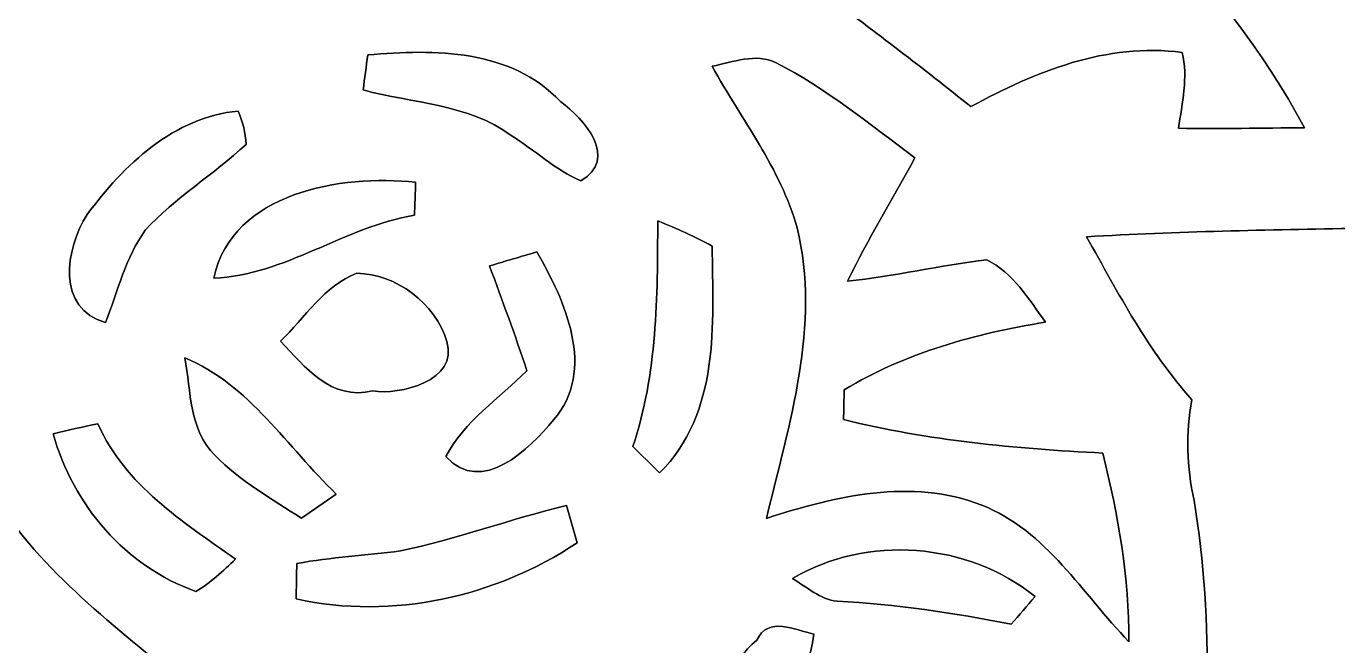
# Model space of a CAD drawing. Header units: centimetres. Extents: x -16.8 to 16.8, y -16.7 to 16.7.
# Drawn here: x 6.5 to 12, y 5.69 to 8.28 of the extents above; entities that cross this region are included whole.
import ezdxf

# ---------------------------------------------------------------- set-up
doc = ezdxf.new("R2010")
doc.units = ezdxf.units.CM
doc.header["$MEASUREMENT"] = 0
doc.layers.add('Layer 1', color=7, linetype='Continuous')

msp = doc.modelspace()

# ---------------------------------------------------------------- linework, layer by layer
at = {"layer": 'Layer 1', "color": 7}
for points, knots in [([(-16.77458, 16.66875), (-16.77458, 16.66875), (16.77458, 16.66875), (16.77458, 16.66875), (16.77458, 16.66875), (16.77458, 16.66875), (16.77458, -16.66875), (16.77458, -16.66875), (16.77458, -16.66875), (16.77458, -16.66875), (-16.77458, -16.66875), (-16.77458, -16.66875), (-16.77458, -16.66875), (-16.77458, -16.66875), (-16.77458, 16.66875), (-16.77458, 16.66875), (-16.77458, 16.66875), (-16.77458, 16.66875), (-16.77458, 16.66875), (-16.77458, 16.66875)], [0, 0, 0, 0, 0.1666667, 0.1666667, 0.1666667, 0.1666667, 0.3333333, 0.3333333, 0.3333333, 0.3333333, 0.5, 0.5, 0.5, 0.5, 0.6666667, 0.6666667, 0.6666667, 0.6666667, 1, 1, 1, 1]), ([(7.45243, 12.198), (7.2831, 11.93553), (7.17938, 11.63567), (7.0933, 11.33757), (7.0933, 11.33757), (7.11694, 11.00526), (7.21431, 10.6807), (7.25911, 10.34944), (7.25911, 10.34944), (6.96595, 10.23232), (6.6548, 10.16741), (6.36587, 10.0397), (6.36587, 10.0397), (5.73052, 9.77089), (5.13962, 9.38424), (4.67184, 8.87483), (4.67184, 8.87483), (4.18888, 8.32979), (3.79801, 7.69232), (3.60186, 6.98676), (3.60186, 6.98676), (3.16618, 5.50792), (3.55177, 3.82129), (4.57906, 2.6737), (4.57906, 2.6737), (5.15161, 2.032), (5.90056, 1.55222), (6.71618, 1.28235), (6.71618, 1.28235), (8.11354, 0.82868), (9.71938, 1.07386), (10.91988, 1.92088), (10.91988, 1.92088), (12.06077, 2.71321), (12.83123, 4.02484), (12.92154, 5.41655), (12.92154, 5.41655), (12.95435, 6.79238), (12.44071, 8.21619), (11.40777, 9.15035), (11.40777, 9.15035), (10.69975, 9.84356), (9.74725, 10.23973), (8.77429, 10.37167), (8.77429, 10.37167), (8.80004, 10.68035), (8.85896, 10.98479), (8.88471, 11.29347), (8.88471, 11.29347), (8.89706, 11.39261), (8.82297, 11.47127), (8.78769, 11.55735), (8.78769, 11.55735), (8.68962, 11.79512), (8.6166, 12.05336), (8.43915, 12.24774), (8.43915, 12.24774), (8.14987, 12.44812), (7.70467, 12.46717), (7.45243, 12.198), (7.45243, 12.198), (7.45243, 12.198), (7.45243, 12.198), (7.45243, 12.198)], [0, 0, 0, 0, 0.0588235, 0.0588235, 0.0588235, 0.0588235, 0.1176471, 0.1176471, 0.1176471, 0.1176471, 0.1764706, 0.1764706, 0.1764706, 0.1764706, 0.2352941, 0.2352941, 0.2352941, 0.2352941, 0.2941176, 0.2941176, 0.2941176, 0.2941176, 0.3529412, 0.3529412, 0.3529412, 0.3529412, 0.4117647, 0.4117647, 0.4117647, 0.4117647, 0.4705882, 0.4705882, 0.4705882, 0.4705882, 0.5294118, 0.5294118, 0.5294118, 0.5294118, 0.5882353, 0.5882353, 0.5882353, 0.5882353, 0.6470588, 0.6470588, 0.6470588, 0.6470588, 0.7058824, 0.7058824, 0.7058824, 0.7058824, 0.7647059, 0.7647059, 0.7647059, 0.7647059, 0.8235294, 0.8235294, 0.8235294, 0.8235294, 0.8823529, 0.8823529, 0.8823529, 0.8823529, 1, 1, 1, 1]), ([(4.48451, 7.86765), (5.22781, 9.19515), (6.75569, 9.96068), (8.25253, 9.94974), (8.25253, 9.94974), (9.69045, 9.8933), (11.15977, 9.14964), (11.86074, 7.85848), (11.86074, 7.85848), (11.68329, 7.85707), (11.50867, 7.85319), (11.33263, 7.85601), (11.33263, 7.85601), (11.34639, 7.96114), (11.37356, 8.06873), (11.3478, 8.17386), (11.3478, 8.17386), (11.02854, 8.21549), (10.73397, 8.09378), (10.46162, 7.94667), (10.46162, 7.94667), (10.26442, 8.10577), (10.06228, 8.25853), (9.85943, 8.40987), (9.85943, 8.40987), (9.98008, 8.57779), (10.12049, 8.73654), (10.19563, 8.93198), (10.19563, 8.93198), (9.85908, 9.01947), (9.60367, 8.77111), (9.32392, 8.64482), (9.32392, 8.64482), (9.09637, 8.65928), (8.88294, 8.76617), (8.65434, 8.78099), (8.65434, 8.78099), (7.95937, 8.90905), (7.2577, 8.74148), (6.60224, 8.51288), (6.60224, 8.51288), (6.55214, 8.82262), (6.40891, 9.14012), (6.12457, 9.29746), (6.12457, 9.29746), (6.08647, 9.16446), (6.05472, 9.0297), (6.03814, 8.89212), (6.03814, 8.89212), (5.99017, 8.64835), (6.08753, 8.41304), (6.12069, 8.17492), (6.12069, 8.17492), (6.06178, 8.14211), (5.9436, 8.07614), (5.88433, 8.04298), (5.88433, 8.04298), (5.75698, 8.09731), (5.62645, 8.14599), (5.49416, 8.1855), (5.49416, 8.1855), (5.48605, 8.07402), (5.48816, 7.95867), (5.48322, 7.84648), (5.48322, 7.84648), (5.14985, 7.84895), (4.81683, 7.8486), (4.48451, 7.86765)], [0, 0, 0, 0, 0.0555556, 0.0555556, 0.0555556, 0.0555556, 0.1111111, 0.1111111, 0.1111111, 0.1111111, 0.1666667, 0.1666667, 0.1666667, 0.1666667, 0.2222222, 0.2222222, 0.2222222, 0.2222222, 0.2777778, 0.2777778, 0.2777778, 0.2777778, 0.3333333, 0.3333333, 0.3333333, 0.3333333, 0.3888889, 0.3888889, 0.3888889, 0.3888889, 0.4444444, 0.4444444, 0.4444444, 0.4444444, 0.5, 0.5, 0.5, 0.5, 0.5555556, 0.5555556, 0.5555556, 0.5555556, 0.6111111, 0.6111111, 0.6111111, 0.6111111, 0.6666667, 0.6666667, 0.6666667, 0.6666667, 0.7222222, 0.7222222, 0.7222222, 0.7222222, 0.7777778, 0.7777778, 0.7777778, 0.7777778, 0.8333333, 0.8333333, 0.8333333, 0.8333333, 0.8888889, 0.8888889, 0.8888889, 0.8888889, 1, 1, 1, 1]), ([(7.93468, 8.16363), (8.21514, 8.18797), (8.53264, 8.18903), (8.74289, 7.96749), (8.74289, 7.96749), (8.84237, 7.89587), (8.98842, 7.72689), (8.82685, 7.63587), (8.82685, 7.63587), (8.71961, 7.68279), (8.63353, 7.76499), (8.53546, 7.82637), (8.53546, 7.82637), (8.35519, 7.95796), (8.12377, 7.96078), (7.91527, 8.01652), (7.91527, 8.01652), (7.92127, 8.06556), (7.92797, 8.11459), (7.93468, 8.16363)], [0, 0, 0, 0, 0.1666667, 0.1666667, 0.1666667, 0.1666667, 0.3333333, 0.3333333, 0.3333333, 0.3333333, 0.5, 0.5, 0.5, 0.5, 0.6666667, 0.6666667, 0.6666667, 0.6666667, 1, 1, 1, 1]), ([(9.37754, 8.11601), (9.46467, 8.13294), (9.56028, 8.1728), (9.64671, 8.13012), (9.64671, 8.13012), (9.85555, 8.02217), (10.03935, 7.87329), (10.22738, 7.73254), (10.22738, 7.73254), (10.13425, 7.55968), (10.03018, 7.39246), (9.94516, 7.21501), (9.94516, 7.21501), (10.1413, 7.23547), (10.33286, 7.28133), (10.52865, 7.30426), (10.52865, 7.30426), (10.63872, 7.25029), (10.70504, 7.13952), (10.77489, 7.04321), (10.77489, 7.04321), (10.47997, 6.99594), (10.18822, 6.9148), (9.93105, 6.75957), (9.93105, 6.75957), (9.93034, 6.72853), (9.92893, 6.66644), (9.92858, 6.63504), (9.92858, 6.63504), (10.28418, 6.5472), (10.64895, 6.51228), (11.01443, 6.49464), (11.01443, 6.49464), (11.07969, 6.2357), (11.12555, 5.97112), (11.12449, 5.70336), (11.12449, 5.70336), (10.92941, 5.90515), (10.78054, 6.16832), (10.50749, 6.27627), (10.50749, 6.27627), (10.21362, 6.39092), (9.89295, 6.31402), (9.60543, 6.22088), (9.60543, 6.22088), (9.69998, 6.61776), (9.83368, 7.02874), (9.73384, 7.43902), (9.73384, 7.43902), (9.6647, 7.68773), (9.4996, 7.8927), (9.37754, 8.11601)], [0, 0, 0, 0, 0.0714286, 0.0714286, 0.0714286, 0.0714286, 0.1428571, 0.1428571, 0.1428571, 0.1428571, 0.2142857, 0.2142857, 0.2142857, 0.2142857, 0.2857143, 0.2857143, 0.2857143, 0.2857143, 0.3571429, 0.3571429, 0.3571429, 0.3571429, 0.4285714, 0.4285714, 0.4285714, 0.4285714, 0.5, 0.5, 0.5, 0.5, 0.5714286, 0.5714286, 0.5714286, 0.5714286, 0.6428571, 0.6428571, 0.6428571, 0.6428571, 0.7142857, 0.7142857, 0.7142857, 0.7142857, 0.7857143, 0.7857143, 0.7857143, 0.7857143, 0.8571429, 0.8571429, 0.8571429, 0.8571429, 1, 1, 1, 1]), ([(6.75852, 7.49441), (6.90915, 7.70008), (7.12505, 7.90504), (7.3914, 7.92797), (7.3914, 7.92797), (7.41045, 7.88388), (7.4228, 7.83661), (7.42421, 7.78827), (7.42421, 7.78827), (7.28874, 7.66233), (7.12752, 7.56532), (7.00193, 7.42879), (7.00193, 7.42879), (6.91938, 7.31379), (6.88657, 7.17232), (6.83577, 7.04215), (6.83577, 7.04215), (6.62869, 7.09789), (6.66644, 7.35013), (6.75852, 7.49441)], [0, 0, 0, 0, 0.1666667, 0.1666667, 0.1666667, 0.1666667, 0.3333333, 0.3333333, 0.3333333, 0.3333333, 0.5, 0.5, 0.5, 0.5, 0.6666667, 0.6666667, 0.6666667, 0.6666667, 1, 1, 1, 1]), ([(7.28874, 7.22771), (7.36882, 7.59001), (7.82249, 7.66198), (8.13506, 7.63023), (8.13506, 7.63023), (8.13364, 7.59566), (8.13117, 7.52616), (8.13012, 7.49159), (8.13012, 7.49159), (7.83625, 7.44291), (7.5886, 7.23971), (7.28874, 7.22771)], [0, 0, 0, 0, 0.25, 0.25, 0.25, 0.25, 0.5, 0.5, 0.5, 0.5, 1, 1, 1, 1]), ([(5.73969, 7.45384), (5.85611, 7.4041), (5.97817, 7.36247), (6.08471, 7.29192), (6.08471, 7.29192), (6.14821, 7.00617), (6.14856, 6.6989), (6.29744, 6.43784), (6.29744, 6.43784), (6.46889, 6.09706), (6.76804, 5.85188), (7.05802, 5.61481), (7.05802, 5.61481), (6.7497, 5.58483), (6.47806, 5.44371), (6.21171, 5.29837), (6.21171, 5.29837), (5.88504, 5.22182), (5.54672, 5.19994), (5.21864, 5.12868), (5.21864, 5.12868), (4.96535, 5.93478), (5.27861, 6.78815), (5.73969, 7.45384)], [0, 0, 0, 0, 0.1428571, 0.1428571, 0.1428571, 0.1428571, 0.2857143, 0.2857143, 0.2857143, 0.2857143, 0.4285714, 0.4285714, 0.4285714, 0.4285714, 0.5714286, 0.5714286, 0.5714286, 0.5714286, 0.7142857, 0.7142857, 0.7142857, 0.7142857, 1, 1, 1, 1]), ([(9.14964, 7.4676), (9.22761, 7.43761), (9.30346, 7.40163), (9.37754, 7.36247), (9.37754, 7.36247), (9.38248, 7.03651), (9.40999, 6.6608), (9.15741, 6.41174), (9.15741, 6.41174), (9.11966, 6.44878), (9.08226, 6.48547), (9.04522, 6.5218), (9.04522, 6.5218), (9.14788, 6.8259), (9.14894, 7.1501), (9.14964, 7.4676)], [0, 0, 0, 0, 0.2, 0.2, 0.2, 0.2, 0.4, 0.4, 0.4, 0.4, 0.6, 0.6, 0.6, 0.6, 1, 1, 1, 1]), ([(10.94705, 7.40128), (11.32593, 7.42315), (11.70622, 7.43056), (12.08652, 7.43656), (12.08652, 7.43656), (12.62239, 6.29461), (12.57018, 4.90538), (11.97398, 3.79695), (11.97398, 3.79695), (11.58311, 3.79448), (11.19293, 3.78354), (10.80276, 3.77719), (10.80276, 3.77719), (10.96257, 4.10351), (11.19752, 4.39349), (11.30194, 4.74663), (11.30194, 4.74663), (11.48468, 5.24016), (11.47904, 5.78273), (11.39754, 6.29638), (11.39754, 6.29638), (11.36685, 6.43537), (11.36156, 6.5786), (11.38872, 6.7183), (11.38872, 6.7183), (11.20634, 6.92185), (11.07934, 7.16456), (10.94705, 7.40128)], [0, 0, 0, 0, 0.125, 0.125, 0.125, 0.125, 0.25, 0.25, 0.25, 0.25, 0.375, 0.375, 0.375, 0.375, 0.5, 0.5, 0.5, 0.5, 0.625, 0.625, 0.625, 0.625, 0.75, 0.75, 0.75, 0.75, 1, 1, 1, 1]), ([(8.44515, 7.27886), (8.51076, 7.29897), (8.57638, 7.31837), (8.6427, 7.33742), (8.6427, 7.33742), (8.76088, 7.13564), (8.89423, 6.84036), (8.71326, 6.63399), (8.71326, 6.63399), (8.61095, 6.51051), (8.4134, 6.31507), (8.26206, 6.47947), (8.26206, 6.47947), (8.33896, 6.62869), (8.48536, 6.72253), (8.60107, 6.83966), (8.60107, 6.83966), (8.55345, 6.98782), (8.49806, 7.13317), (8.44515, 7.27886)], [0, 0, 0, 0, 0.1666667, 0.1666667, 0.1666667, 0.1666667, 0.3333333, 0.3333333, 0.3333333, 0.3333333, 0.5, 0.5, 0.5, 0.5, 0.6666667, 0.6666667, 0.6666667, 0.6666667, 1, 1, 1, 1]), ([(7.5692, 6.96383), (7.6708, 7.06155), (7.75194, 7.19702), (7.88846, 7.24817), (7.88846, 7.24817), (8.05251, 7.24676), (8.21831, 7.12117), (8.26594, 6.96207), (8.26594, 6.96207), (8.31638, 6.79803), (8.06767, 6.73559), (7.95514, 6.75534), (7.95514, 6.75534), (7.77981, 6.71266), (7.67115, 6.85588), (7.5692, 6.96383)], [0, 0, 0, 0, 0.2, 0.2, 0.2, 0.2, 0.4, 0.4, 0.4, 0.4, 0.6, 0.6, 0.6, 0.6, 1, 1, 1, 1]), ([(7.16774, 6.89363), (7.43867, 6.7818), (7.59707, 6.51969), (7.80239, 6.32284), (7.80239, 6.32284), (7.75335, 6.28932), (7.70502, 6.25581), (7.65669, 6.22159), (7.65669, 6.22159), (7.5311, 6.30202), (7.39987, 6.37716), (7.29509, 6.48441), (7.29509, 6.48441), (7.18467, 6.59165), (7.1942, 6.75322), (7.16774, 6.89363)], [0, 0, 0, 0, 0.2, 0.2, 0.2, 0.2, 0.4, 0.4, 0.4, 0.4, 0.6, 0.6, 0.6, 0.6, 1, 1, 1, 1]), ([(6.61564, 6.57507), (6.67738, 6.58989), (6.74017, 6.60435), (6.80332, 6.61741), (6.80332, 6.61741), (6.91797, 6.35917), (7.15857, 6.20748), (7.37976, 6.04979), (7.37976, 6.04979), (7.32755, 6.0011), (7.27639, 5.9496), (7.21395, 5.91432), (7.21395, 5.91432), (6.91586, 6.02121), (6.70207, 6.27486), (6.61564, 6.57507)], [0, 0, 0, 0, 0.2, 0.2, 0.2, 0.2, 0.4, 0.4, 0.4, 0.4, 0.6, 0.6, 0.6, 0.6, 1, 1, 1, 1]), ([(8.07191, 6.08436), (8.30686, 6.13375), (8.53369, 6.21771), (8.76688, 6.27521), (8.76688, 6.27521), (8.7817, 6.223), (8.79651, 6.17079), (8.81133, 6.11787), (8.81133, 6.11787), (8.46596, 5.88998), (8.04227, 5.79473), (7.63411, 5.88292), (7.63411, 5.88292), (7.63482, 5.92032), (7.63623, 5.9944), (7.63693, 6.03179), (7.63693, 6.03179), (7.78087, 6.0579), (7.92656, 6.06531), (8.07191, 6.08436)], [0, 0, 0, 0, 0.1666667, 0.1666667, 0.1666667, 0.1666667, 0.3333333, 0.3333333, 0.3333333, 0.3333333, 0.5, 0.5, 0.5, 0.5, 0.6666667, 0.6666667, 0.6666667, 0.6666667, 1, 1, 1, 1]), ([(9.71479, 5.96829), (10.02524, 6.15491), (10.45034, 6.12069), (10.73079, 5.8928), (10.73079, 5.8928), (10.69693, 5.85435), (10.66447, 5.81554), (10.63131, 5.77674), (10.63131, 5.77674), (10.39001, 5.82436), (10.14695, 5.86105), (9.90141, 5.87375), (9.90141, 5.87375), (9.8298, 5.88116), (9.77406, 5.93302), (9.71479, 5.96829)], [0, 0, 0, 0, 0.2, 0.2, 0.2, 0.2, 0.4, 0.4, 0.4, 0.4, 0.6, 0.6, 0.6, 0.6, 1, 1, 1, 1]), ([(9.56451, 5.71006), (9.61143, 5.81201), (9.72608, 5.75345), (9.80334, 5.73511), (9.80334, 5.73511), (9.78923, 5.54038), (9.61743, 5.41408), (9.45268, 5.34423), (9.45268, 5.34423), (9.4421, 5.47546), (9.44845, 5.62116), (9.56451, 5.71006)], [0, 0, 0, 0, 0.25, 0.25, 0.25, 0.25, 0.5, 0.5, 0.5, 0.5, 1, 1, 1, 1])]:
    msp.add_open_spline(points, degree=3, knots=knots, dxfattribs=at)
at = {"layer": 'Layer 1', "color": 251}
for points, knots in [([(7.45243, 12.198), (7.70467, 12.46717), (8.14987, 12.44812), (8.43915, 12.24774), (8.43915, 12.24774), (8.6166, 12.05336), (8.68962, 11.79512), (8.78769, 11.55735), (8.78769, 11.55735), (8.82297, 11.47127), (8.89706, 11.39261), (8.88471, 11.29347), (8.88471, 11.29347), (8.85896, 10.98479), (8.80004, 10.68035), (8.77429, 10.37167), (8.77429, 10.37167), (9.74725, 10.23973), (10.69975, 9.84356), (11.40777, 9.15035), (11.40777, 9.15035), (12.44071, 8.21619), (12.95435, 6.79238), (12.92154, 5.41655), (12.92154, 5.41655), (12.83123, 4.02484), (12.06077, 2.71321), (10.91988, 1.92088), (10.91988, 1.92088), (9.71938, 1.07386), (8.11354, 0.82868), (6.71618, 1.28235), (6.71618, 1.28235), (5.90056, 1.55222), (5.15161, 2.032), (4.57906, 2.6737), (4.57906, 2.6737), (3.55177, 3.82129), (3.16618, 5.50792), (3.60186, 6.98676), (3.60186, 6.98676), (3.79801, 7.69232), (4.18888, 8.32979), (4.67184, 8.87483), (4.67184, 8.87483), (5.13962, 9.38424), (5.73052, 9.77089), (6.36587, 10.0397), (6.36587, 10.0397), (6.6548, 10.16741), (6.96595, 10.23232), (7.25911, 10.34944), (7.25911, 10.34944), (7.21431, 10.6807), (7.11694, 11.00526), (7.0933, 11.33757), (7.0933, 11.33757), (7.17938, 11.63567), (7.2831, 11.93553), (7.45243, 12.198), (7.45243, 12.198), (7.45243, 12.198), (7.45243, 12.198), (7.45243, 12.198)], [0, 0, 0, 0, 0.0588235, 0.0588235, 0.0588235, 0.0588235, 0.1176471, 0.1176471, 0.1176471, 0.1176471, 0.1764706, 0.1764706, 0.1764706, 0.1764706, 0.2352941, 0.2352941, 0.2352941, 0.2352941, 0.2941176, 0.2941176, 0.2941176, 0.2941176, 0.3529412, 0.3529412, 0.3529412, 0.3529412, 0.4117647, 0.4117647, 0.4117647, 0.4117647, 0.4705882, 0.4705882, 0.4705882, 0.4705882, 0.5294118, 0.5294118, 0.5294118, 0.5294118, 0.5882353, 0.5882353, 0.5882353, 0.5882353, 0.6470588, 0.6470588, 0.6470588, 0.6470588, 0.7058824, 0.7058824, 0.7058824, 0.7058824, 0.7647059, 0.7647059, 0.7647059, 0.7647059, 0.8235294, 0.8235294, 0.8235294, 0.8235294, 0.8823529, 0.8823529, 0.8823529, 0.8823529, 1, 1, 1, 1]), ([(4.48451, 7.86765), (4.81683, 7.8486), (5.14985, 7.84895), (5.48322, 7.84648), (5.48322, 7.84648), (5.48816, 7.95867), (5.48605, 8.07402), (5.49416, 8.1855), (5.49416, 8.1855), (5.62645, 8.14599), (5.75698, 8.09731), (5.88433, 8.04298), (5.88433, 8.04298), (5.9436, 8.07614), (6.06178, 8.14211), (6.12069, 8.17492), (6.12069, 8.17492), (6.08753, 8.41304), (5.99017, 8.64835), (6.03814, 8.89212), (6.03814, 8.89212), (6.05472, 9.0297), (6.08647, 9.16446), (6.12457, 9.29746), (6.12457, 9.29746), (6.40891, 9.14012), (6.55214, 8.82262), (6.60224, 8.51288), (6.60224, 8.51288), (7.2577, 8.74148), (7.95937, 8.90905), (8.65434, 8.78099), (8.65434, 8.78099), (8.88294, 8.76617), (9.09637, 8.65928), (9.32392, 8.64482), (9.32392, 8.64482), (9.60367, 8.77111), (9.85908, 9.01947), (10.19563, 8.93198), (10.19563, 8.93198), (10.12049, 8.73654), (9.98008, 8.57779), (9.85943, 8.40987), (9.85943, 8.40987), (10.06228, 8.25853), (10.26442, 8.10577), (10.46162, 7.94667), (10.46162, 7.94667), (10.73397, 8.09378), (11.02854, 8.21549), (11.3478, 8.17386), (11.3478, 8.17386), (11.37356, 8.06873), (11.34639, 7.96114), (11.33263, 7.85601), (11.33263, 7.85601), (11.50867, 7.85319), (11.68329, 7.85707), (11.86074, 7.85848), (11.86074, 7.85848), (11.15977, 9.14964), (9.69045, 9.8933), (8.25253, 9.94974), (8.25253, 9.94974), (6.75569, 9.96068), (5.22781, 9.19515), (4.48451, 7.86765), (4.48451, 7.86765), (4.48451, 7.86765), (4.48451, 7.86765), (4.48451, 7.86765)], [0, 0, 0, 0, 0.0526316, 0.0526316, 0.0526316, 0.0526316, 0.1052632, 0.1052632, 0.1052632, 0.1052632, 0.1578947, 0.1578947, 0.1578947, 0.1578947, 0.2105263, 0.2105263, 0.2105263, 0.2105263, 0.2631579, 0.2631579, 0.2631579, 0.2631579, 0.3157895, 0.3157895, 0.3157895, 0.3157895, 0.3684211, 0.3684211, 0.3684211, 0.3684211, 0.4210526, 0.4210526, 0.4210526, 0.4210526, 0.4736842, 0.4736842, 0.4736842, 0.4736842, 0.5263158, 0.5263158, 0.5263158, 0.5263158, 0.5789474, 0.5789474, 0.5789474, 0.5789474, 0.6315789, 0.6315789, 0.6315789, 0.6315789, 0.6842105, 0.6842105, 0.6842105, 0.6842105, 0.7368421, 0.7368421, 0.7368421, 0.7368421, 0.7894737, 0.7894737, 0.7894737, 0.7894737, 0.8421053, 0.8421053, 0.8421053, 0.8421053, 0.8947368, 0.8947368, 0.8947368, 0.8947368, 1, 1, 1, 1]), ([(7.93468, 8.16363), (7.92797, 8.11459), (7.92127, 8.06556), (7.91527, 8.01652), (7.91527, 8.01652), (8.12377, 7.96078), (8.35519, 7.95796), (8.53546, 7.82637), (8.53546, 7.82637), (8.63353, 7.76499), (8.71961, 7.68279), (8.82685, 7.63587), (8.82685, 7.63587), (8.98842, 7.72689), (8.84237, 7.89587), (8.74289, 7.96749), (8.74289, 7.96749), (8.53264, 8.18903), (8.21514, 8.18797), (7.93468, 8.16363), (7.93468, 8.16363), (7.93468, 8.16363), (7.93468, 8.16363), (7.93468, 8.16363)], [0, 0, 0, 0, 0.1428571, 0.1428571, 0.1428571, 0.1428571, 0.2857143, 0.2857143, 0.2857143, 0.2857143, 0.4285714, 0.4285714, 0.4285714, 0.4285714, 0.5714286, 0.5714286, 0.5714286, 0.5714286, 0.7142857, 0.7142857, 0.7142857, 0.7142857, 1, 1, 1, 1]), ([(9.37754, 8.11601), (9.4996, 7.8927), (9.6647, 7.68773), (9.73384, 7.43902), (9.73384, 7.43902), (9.83368, 7.02874), (9.69998, 6.61776), (9.60543, 6.22088), (9.60543, 6.22088), (9.89295, 6.31402), (10.21362, 6.39092), (10.50749, 6.27627), (10.50749, 6.27627), (10.78054, 6.16832), (10.92941, 5.90515), (11.12449, 5.70336), (11.12449, 5.70336), (11.12555, 5.97112), (11.07969, 6.2357), (11.01443, 6.49464), (11.01443, 6.49464), (10.64895, 6.51228), (10.28418, 6.5472), (9.92858, 6.63504), (9.92858, 6.63504), (9.92893, 6.66644), (9.93034, 6.72853), (9.93105, 6.75957), (9.93105, 6.75957), (10.18822, 6.9148), (10.47997, 6.99594), (10.77489, 7.04321), (10.77489, 7.04321), (10.70504, 7.13952), (10.63872, 7.25029), (10.52865, 7.30426), (10.52865, 7.30426), (10.33286, 7.28133), (10.1413, 7.23547), (9.94516, 7.21501), (9.94516, 7.21501), (10.03018, 7.39246), (10.13425, 7.55968), (10.22738, 7.73254), (10.22738, 7.73254), (10.03935, 7.87329), (9.85555, 8.02217), (9.64671, 8.13012), (9.64671, 8.13012), (9.56028, 8.1728), (9.46467, 8.13294), (9.37754, 8.11601), (9.37754, 8.11601), (9.37754, 8.11601), (9.37754, 8.11601), (9.37754, 8.11601)], [0, 0, 0, 0, 0.0666667, 0.0666667, 0.0666667, 0.0666667, 0.1333333, 0.1333333, 0.1333333, 0.1333333, 0.2, 0.2, 0.2, 0.2, 0.2666667, 0.2666667, 0.2666667, 0.2666667, 0.3333333, 0.3333333, 0.3333333, 0.3333333, 0.4, 0.4, 0.4, 0.4, 0.4666667, 0.4666667, 0.4666667, 0.4666667, 0.5333333, 0.5333333, 0.5333333, 0.5333333, 0.6, 0.6, 0.6, 0.6, 0.6666667, 0.6666667, 0.6666667, 0.6666667, 0.7333333, 0.7333333, 0.7333333, 0.7333333, 0.8, 0.8, 0.8, 0.8, 0.8666667, 0.8666667, 0.8666667, 0.8666667, 1, 1, 1, 1]), ([(6.75852, 7.49441), (6.66644, 7.35013), (6.62869, 7.09789), (6.83577, 7.04215), (6.83577, 7.04215), (6.88657, 7.17232), (6.91938, 7.31379), (7.00193, 7.42879), (7.00193, 7.42879), (7.12752, 7.56532), (7.28874, 7.66233), (7.42421, 7.78827), (7.42421, 7.78827), (7.4228, 7.83661), (7.41045, 7.88388), (7.3914, 7.92797), (7.3914, 7.92797), (7.12505, 7.90504), (6.90915, 7.70008), (6.75852, 7.49441), (6.75852, 7.49441), (6.75852, 7.49441), (6.75852, 7.49441), (6.75852, 7.49441)], [0, 0, 0, 0, 0.1428571, 0.1428571, 0.1428571, 0.1428571, 0.2857143, 0.2857143, 0.2857143, 0.2857143, 0.4285714, 0.4285714, 0.4285714, 0.4285714, 0.5714286, 0.5714286, 0.5714286, 0.5714286, 0.7142857, 0.7142857, 0.7142857, 0.7142857, 1, 1, 1, 1]), ([(7.28874, 7.22771), (7.5886, 7.23971), (7.83625, 7.44291), (8.13012, 7.49159), (8.13012, 7.49159), (8.13117, 7.52616), (8.13364, 7.59566), (8.13506, 7.63023), (8.13506, 7.63023), (7.82249, 7.66198), (7.36882, 7.59001), (7.28874, 7.22771), (7.28874, 7.22771), (7.28874, 7.22771), (7.28874, 7.22771), (7.28874, 7.22771)], [0, 0, 0, 0, 0.2, 0.2, 0.2, 0.2, 0.4, 0.4, 0.4, 0.4, 0.6, 0.6, 0.6, 0.6, 1, 1, 1, 1]), ([(5.73969, 7.45384), (5.27861, 6.78815), (4.96535, 5.93478), (5.21864, 5.12868), (5.21864, 5.12868), (5.54672, 5.19994), (5.88504, 5.22182), (6.21171, 5.29837), (6.21171, 5.29837), (6.47806, 5.44371), (6.7497, 5.58483), (7.05802, 5.61481), (7.05802, 5.61481), (6.76804, 5.85188), (6.46889, 6.09706), (6.29744, 6.43784), (6.29744, 6.43784), (6.14856, 6.6989), (6.14821, 7.00617), (6.08471, 7.29192), (6.08471, 7.29192), (5.97817, 7.36247), (5.85611, 7.4041), (5.73969, 7.45384), (5.73969, 7.45384), (5.73969, 7.45384), (5.73969, 7.45384), (5.73969, 7.45384)], [0, 0, 0, 0, 0.125, 0.125, 0.125, 0.125, 0.25, 0.25, 0.25, 0.25, 0.375, 0.375, 0.375, 0.375, 0.5, 0.5, 0.5, 0.5, 0.625, 0.625, 0.625, 0.625, 0.75, 0.75, 0.75, 0.75, 1, 1, 1, 1]), ([(9.14964, 7.4676), (9.14894, 7.1501), (9.14788, 6.8259), (9.04522, 6.5218), (9.04522, 6.5218), (9.08226, 6.48547), (9.11966, 6.44878), (9.15741, 6.41174), (9.15741, 6.41174), (9.40999, 6.6608), (9.38248, 7.03651), (9.37754, 7.36247), (9.37754, 7.36247), (9.30346, 7.40163), (9.22761, 7.43761), (9.14964, 7.4676), (9.14964, 7.4676), (9.14964, 7.4676), (9.14964, 7.4676), (9.14964, 7.4676)], [0, 0, 0, 0, 0.1666667, 0.1666667, 0.1666667, 0.1666667, 0.3333333, 0.3333333, 0.3333333, 0.3333333, 0.5, 0.5, 0.5, 0.5, 0.6666667, 0.6666667, 0.6666667, 0.6666667, 1, 1, 1, 1]), ([(10.94705, 7.40128), (11.07934, 7.16456), (11.20634, 6.92185), (11.38872, 6.7183), (11.38872, 6.7183), (11.36156, 6.5786), (11.36685, 6.43537), (11.39754, 6.29638), (11.39754, 6.29638), (11.47904, 5.78273), (11.48468, 5.24016), (11.30194, 4.74663), (11.30194, 4.74663), (11.19752, 4.39349), (10.96257, 4.10351), (10.80276, 3.77719), (10.80276, 3.77719), (11.19293, 3.78354), (11.58311, 3.79448), (11.97398, 3.79695), (11.97398, 3.79695), (12.57018, 4.90538), (12.62239, 6.29461), (12.08652, 7.43656), (12.08652, 7.43656), (11.70622, 7.43056), (11.32593, 7.42315), (10.94705, 7.40128), (10.94705, 7.40128), (10.94705, 7.40128), (10.94705, 7.40128), (10.94705, 7.40128)], [0, 0, 0, 0, 0.1111111, 0.1111111, 0.1111111, 0.1111111, 0.2222222, 0.2222222, 0.2222222, 0.2222222, 0.3333333, 0.3333333, 0.3333333, 0.3333333, 0.4444444, 0.4444444, 0.4444444, 0.4444444, 0.5555556, 0.5555556, 0.5555556, 0.5555556, 0.6666667, 0.6666667, 0.6666667, 0.6666667, 0.7777778, 0.7777778, 0.7777778, 0.7777778, 1, 1, 1, 1]), ([(8.44515, 7.27886), (8.49806, 7.13317), (8.55345, 6.98782), (8.60107, 6.83966), (8.60107, 6.83966), (8.48536, 6.72253), (8.33896, 6.62869), (8.26206, 6.47947), (8.26206, 6.47947), (8.4134, 6.31507), (8.61095, 6.51051), (8.71326, 6.63399), (8.71326, 6.63399), (8.89423, 6.84036), (8.76088, 7.13564), (8.6427, 7.33742), (8.6427, 7.33742), (8.57638, 7.31837), (8.51076, 7.29897), (8.44515, 7.27886), (8.44515, 7.27886), (8.44515, 7.27886), (8.44515, 7.27886), (8.44515, 7.27886)], [0, 0, 0, 0, 0.1428571, 0.1428571, 0.1428571, 0.1428571, 0.2857143, 0.2857143, 0.2857143, 0.2857143, 0.4285714, 0.4285714, 0.4285714, 0.4285714, 0.5714286, 0.5714286, 0.5714286, 0.5714286, 0.7142857, 0.7142857, 0.7142857, 0.7142857, 1, 1, 1, 1]), ([(7.5692, 6.96383), (7.67115, 6.85588), (7.77981, 6.71266), (7.95514, 6.75534), (7.95514, 6.75534), (8.06767, 6.73559), (8.31638, 6.79803), (8.26594, 6.96207), (8.26594, 6.96207), (8.21831, 7.12117), (8.05251, 7.24676), (7.88846, 7.24817), (7.88846, 7.24817), (7.75194, 7.19702), (7.6708, 7.06155), (7.5692, 6.96383), (7.5692, 6.96383), (7.5692, 6.96383), (7.5692, 6.96383), (7.5692, 6.96383)], [0, 0, 0, 0, 0.1666667, 0.1666667, 0.1666667, 0.1666667, 0.3333333, 0.3333333, 0.3333333, 0.3333333, 0.5, 0.5, 0.5, 0.5, 0.6666667, 0.6666667, 0.6666667, 0.6666667, 1, 1, 1, 1]), ([(7.16774, 6.89363), (7.1942, 6.75322), (7.18467, 6.59165), (7.29509, 6.48441), (7.29509, 6.48441), (7.39987, 6.37716), (7.5311, 6.30202), (7.65669, 6.22159), (7.65669, 6.22159), (7.70502, 6.25581), (7.75335, 6.28932), (7.80239, 6.32284), (7.80239, 6.32284), (7.59707, 6.51969), (7.43867, 6.7818), (7.16774, 6.89363), (7.16774, 6.89363), (7.16774, 6.89363), (7.16774, 6.89363), (7.16774, 6.89363)], [0, 0, 0, 0, 0.1666667, 0.1666667, 0.1666667, 0.1666667, 0.3333333, 0.3333333, 0.3333333, 0.3333333, 0.5, 0.5, 0.5, 0.5, 0.6666667, 0.6666667, 0.6666667, 0.6666667, 1, 1, 1, 1]), ([(6.61564, 6.57507), (6.70207, 6.27486), (6.91586, 6.02121), (7.21395, 5.91432), (7.21395, 5.91432), (7.27639, 5.9496), (7.32755, 6.0011), (7.37976, 6.04979), (7.37976, 6.04979), (7.15857, 6.20748), (6.91797, 6.35917), (6.80332, 6.61741), (6.80332, 6.61741), (6.74017, 6.60435), (6.67738, 6.58989), (6.61564, 6.57507), (6.61564, 6.57507), (6.61564, 6.57507), (6.61564, 6.57507), (6.61564, 6.57507)], [0, 0, 0, 0, 0.1666667, 0.1666667, 0.1666667, 0.1666667, 0.3333333, 0.3333333, 0.3333333, 0.3333333, 0.5, 0.5, 0.5, 0.5, 0.6666667, 0.6666667, 0.6666667, 0.6666667, 1, 1, 1, 1]), ([(8.07191, 6.08436), (7.92656, 6.06531), (7.78087, 6.0579), (7.63693, 6.03179), (7.63693, 6.03179), (7.63623, 5.9944), (7.63482, 5.92032), (7.63411, 5.88292), (7.63411, 5.88292), (8.04227, 5.79473), (8.46596, 5.88998), (8.81133, 6.11787), (8.81133, 6.11787), (8.79651, 6.17079), (8.7817, 6.223), (8.76688, 6.27521), (8.76688, 6.27521), (8.53369, 6.21771), (8.30686, 6.13375), (8.07191, 6.08436), (8.07191, 6.08436), (8.07191, 6.08436), (8.07191, 6.08436), (8.07191, 6.08436)], [0, 0, 0, 0, 0.1428571, 0.1428571, 0.1428571, 0.1428571, 0.2857143, 0.2857143, 0.2857143, 0.2857143, 0.4285714, 0.4285714, 0.4285714, 0.4285714, 0.5714286, 0.5714286, 0.5714286, 0.5714286, 0.7142857, 0.7142857, 0.7142857, 0.7142857, 1, 1, 1, 1]), ([(9.71479, 5.96829), (9.77406, 5.93302), (9.8298, 5.88116), (9.90141, 5.87375), (9.90141, 5.87375), (10.14695, 5.86105), (10.39001, 5.82436), (10.63131, 5.77674), (10.63131, 5.77674), (10.66447, 5.81554), (10.69693, 5.85435), (10.73079, 5.8928), (10.73079, 5.8928), (10.45034, 6.12069), (10.02524, 6.15491), (9.71479, 5.96829), (9.71479, 5.96829), (9.71479, 5.96829), (9.71479, 5.96829), (9.71479, 5.96829)], [0, 0, 0, 0, 0.1666667, 0.1666667, 0.1666667, 0.1666667, 0.3333333, 0.3333333, 0.3333333, 0.3333333, 0.5, 0.5, 0.5, 0.5, 0.6666667, 0.6666667, 0.6666667, 0.6666667, 1, 1, 1, 1]), ([(9.56451, 5.71006), (9.44845, 5.62116), (9.4421, 5.47546), (9.45268, 5.34423), (9.45268, 5.34423), (9.61743, 5.41408), (9.78923, 5.54038), (9.80334, 5.73511), (9.80334, 5.73511), (9.72608, 5.75345), (9.61143, 5.81201), (9.56451, 5.71006), (9.56451, 5.71006), (9.56451, 5.71006), (9.56451, 5.71006), (9.56451, 5.71006)], [0, 0, 0, 0, 0.2, 0.2, 0.2, 0.2, 0.4, 0.4, 0.4, 0.4, 0.6, 0.6, 0.6, 0.6, 1, 1, 1, 1])]:
    msp.add_open_spline(points, degree=3, knots=knots, dxfattribs=at)

doc.saveas('drawing.dxf')
